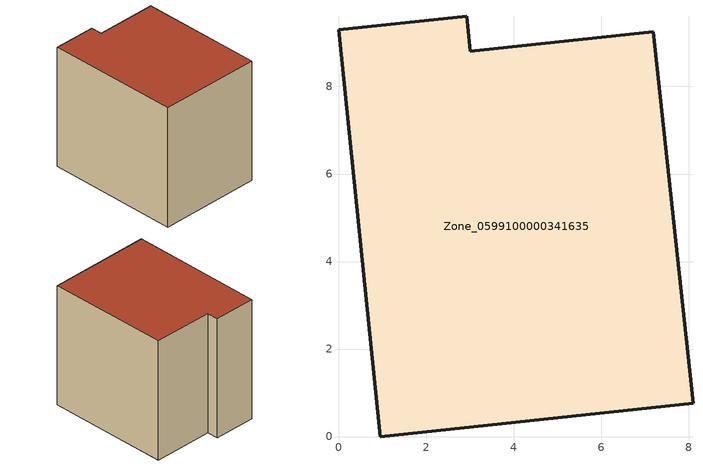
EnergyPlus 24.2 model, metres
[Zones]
Zone_0599100000341635
 floor ground (C_G): 0.96,0 0,9.29 2.93,9.6 3.01,8.81 7.2,9.25 8.1,0.76 z0
 wall outside (C_F): 3.01,8.81 2.93,9.6 0,9.29 0.96,0 8.1,0.76 7.2,9.25 3.01,8.81 z0:8.53
 roof outside (C_R): 8.1,0.76 7.2,9.25 3.01,8.81 2.93,9.6 0,9.29 0.96,0 z8.53
[BUILDING]
Pand.0599100000341635: North Axis=0; Terrain=City; Loads Convergence Tolerance Value=0.04; Temperature Convergence Tolerance Value=0.4; Solar Distribution=FullExterior; Maximum Number of Warmup Days=25; Minimum Number of Warmup Days=1
[Site:Location]
Rotterdam.The.Hague.AP_ZH_NLD Design_Conditions: Latitude=51.96; Longitude=4.45; Time Zone=1; Elevation=-4.5
[SITE:GROUNDTEMPERATURE:BUILDINGSURFACE]
18, 18, 18, 18, 18, 18, 18, 18, 18, 18, 18, 18
[MATERIAL] Thermal Absorptance=0.9; Solar Absorptance=0.7; Visible Absorptance=0.7
Name | Roughness | Thickness | Conductivity | Density | Specific Heat
G.TC.1992-2005 | MediumSmooth | 0.15 | 0.06 | 540 | 1210
F.TC.1992-2005 | Rough | 0.3 | 0.12 | 1920 | 840
R.TC.1992-2005 | MediumRough | 0.2 | 0.08 | 1500 | 1000
[CONSTRUCTION]
C_G: G.TC.1992-2005
C_F: F.TC.1992-2005
C_R: R.TC.1992-2005
[ZONE]
Zone_0599100000341635: Type=1; Multiplier=1; Ceiling Height=Autocalculate; Volume=Autocalculate; Floor Area=autocalculate; Part of Total Floor Area=Yes
[ZONEINFILTRATION:DESIGNFLOWRATE]
Infil_Zone_0599100000341635: Zone or ZoneList or Space or SpaceList=Zone_0599100000341635; Schedule=AlwaysOn; Design Flow Rate Calculation Method=Flow/Area; Flow Rate per Floor Area=0.0015; Constant Term Coefficient=1; Temperature Term Coefficient=0; Velocity Term Coefficient=0; Velocity Squared Term Coefficient=0
[HVACTEMPLATE:ZONE:IDEALLOADSAIRSYSTEM]
Zone_0599100000341635: Maximum Heating Supply Air Temperature=50; Minimum Cooling Supply Air Temperature=13; Maximum Heating Supply Air Humidity Ratio=0.0156; Minimum Cooling Supply Air Humidity Ratio=0.0077; Heating Limit=NoLimit; Cooling Limit=NoLimit; Dehumidification Control Type=ConstantSensibleHeatRatio; Cooling Sensible Heat Ratio=0.7; Dehumidification Setpoint=60; Humidification Control Type=None; Humidification Setpoint=30; Outdoor Air Method=None; Outdoor Air Flow Rate per Person=0.00944; Outdoor Air Flow Rate per Zone Floor Area=0; Outdoor Air Flow Rate per Zone=0; Demand Controlled Ventilation Type=None; Outdoor Air Economizer Type=NoEconomizer; Heat Recovery Type=None; Sensible Heat Recovery Effectiveness=0.7; Latent Heat Recovery Effectiveness=0.65
[ZONECONTROL:THERMOSTAT]
ThermostatControl_Zone_0599100000341635: Zone or ZoneList=Zone_0599100000341635; Control Type Schedule=DualSetpointControlType; Control 1=Thermostat_Zone_0599100000341635; Temperature Difference Between Cutout And Setpoint=0
[THERMOSTATSETPOINT:DUALSETPOINT]
Thermostat_Zone_0599100000341635: Heating Setpoint Temperature Schedule=HeatingSetpoint_Zone_0599100000341635; Cooling Setpoint Temperature Schedule=CoolingSetpoint_Zone_0599100000341635
[SCHEDULE:COMPACT]
HeatingSetpoint_Zone_0599100000341635: Through: 12/31, For: AllDays, Until: 24:00, 21
CoolingSetpoint_Zone_0599100000341635: Through: 12/31, For: AllDays, Until: 24:00, 24
DualSetpointControlType: Through: 12/31, For: AllDays, Until: 24:00, 4
AlwaysOn: Through: 12/31, For: AllDays, Until: 24:00, 1
